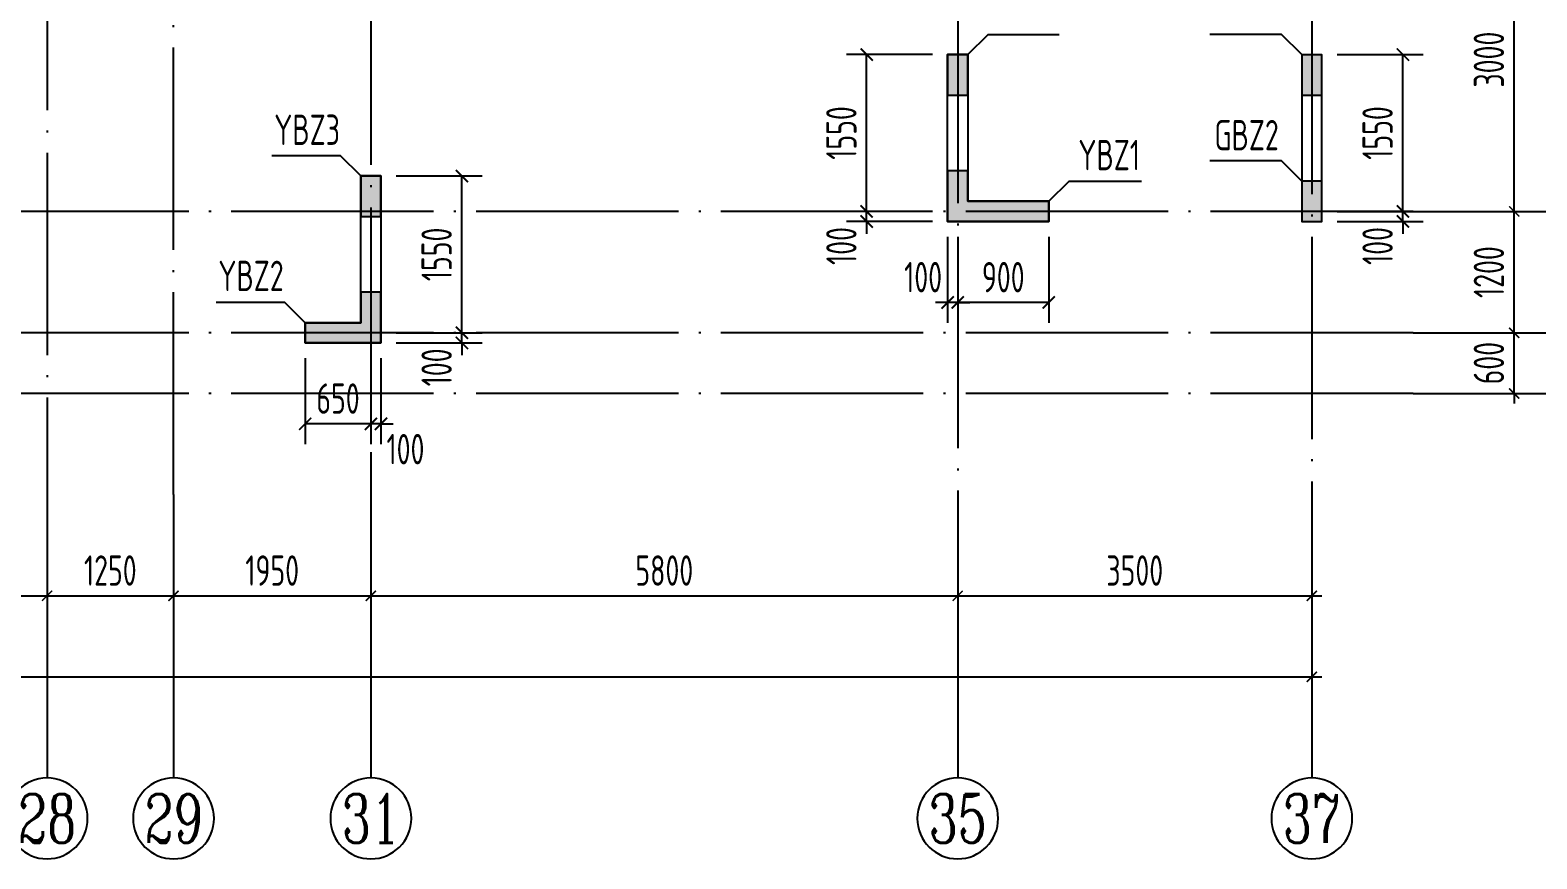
# Model space of a CAD drawing. Extents: x -461650 to 361314, y 245336 to 769729.
# Drawn here: x -87402 to -72510, y 568533 to 576725 of the extents above; entities that cross this region are included whole.
import ezdxf
from ezdxf.enums import TextEntityAlignment as Align

# ---------------------------------------------------------------- set-up
doc = ezdxf.new("R2010")
doc.units = 0
doc.header["$LTSCALE"] = 1000
doc.linetypes.add('DOTE', pattern=[2.42, 2, -0.2, 0.02, -0.2])
doc.layers.get('0').update_dxf_attribs({"linetype": 'CONTINUOUS'})
doc.layers.get('DEFPOINTS').update_dxf_attribs({"linetype": 'CONTINUOUS'})
for name, color, linetype in [('A-AXIS', 1, 'CONTINUOUS'), ('A-DOTE', 10, 'DOTE'), ('AXIS_NUM', 7, 'CONTINUOUS'), ('S-Q墙实线', 6, 'CONTINUOUS'), ('S-Q墙标注', 3, 'CONTINUOUS'), ('S-X详图填充', 252, 'CONTINUOUS'), ('S-X详图实线', 4, 'CONTINUOUS'), ('S-Y一般标注', 3, 'CONTINUOUS'), ('S-Z柱编号', 6, 'CONTINUOUS')]:
    doc.layers.add(name, color=color, linetype=linetype)
doc.styles.add('TSSD_Axis', font='complex.shx', dxfattribs={"width": 0.7, "bigfont": 'hztxt.shx'})
doc.styles.add('TSSD_DIMENSION', font='Tssdeng.shx', dxfattribs={"width": 0.7, "bigfont": 'tssdchn.shx'})
doc.styles.add('TSSD_REIN', font='tssdeng.shx', dxfattribs={"width": 0.7, "height": 300, "bigfont": 'tssdchn.shx'})
doc.styles.add('结构文字', font='zstxt.shx', dxfattribs={"width": 0.7, "bigfont": 'zshz.shx'})
doc.dimstyles.new('STRUCK', dxfattribs={"dimtxt": 400, "dimasz": 121, "dimexe": 200, "dimexo": 150, "dimgap": 115, "dimtad": 1, "dimdec": 0, "dimdsep": 46, "dimtxsty": '结构文字', "dimblk": 'ARCHTICK', "dimcen": 400, "dimclrd": 3, "dimclre": 3, "dimclrt": 7, "dimadec": 0, "dimazin": 0, "dimtfac": 1, "dimtdec": 0, "dimtix": 1, "dimtmove": 2, "dimatfit": 3, "dimldrblk": '_DIMX', "dimfxl": 0, "dimtolj": 1, "dimtzin": 0, "dimarcsym": 0})
doc.dimstyles.new('TSSD_100_100', dxfattribs={"dimtxt": 300, "dimasz": 100, "dimexe": 100, "dimexo": 250, "dimgap": 100, "dimtad": 1, "dimdec": 0, "dimzin": 0, "dimdsep": 46, "dimtxsty": 'TSSD_DIMENSION', "dimblk": 'ARCHTICK', "dimcen": 0, "dimdle": 100, "dimclrt": 7, "dimadec": 0, "dimazin": 0, "dimtfac": 1, "dimtdec": 0, "dimtix": 1, "dimtmove": 2, "dimatfit": 3, "dimldrblk": 'ARCHTICK', "dimfxl": 0, "dimtolj": 1, "dimtzin": 0, "dimarcsym": 0})

# ---------------------------------------------------------------- blocks, each defined once
blk = doc.blocks.new('_ArchTick')
at = {"color": 0, "linetype": 'ByBlock', "const_width": 0.15}
blk.add_lwpolyline([(-0.5, -0.5), (0.5, 0.5)], dxfattribs=at)
blk = doc.blocks.new('*D331')
at = {"layer": 'DEFPOINTS', "color": 0}
for p in [(42100, 3600), (43350, 3600), (43350, 2600)]:
    blk.add_point(p, dxfattribs=at)
at = {"layer": 'S-Y一般标注', "color": 0, "lineweight": -2}
for p, q in [((42100, 3350), (42100, 2500)), ((43350, 3350), (43350, 2500)), ((42000, 2600), (43450, 2600))]:
    blk.add_line(p, q, dxfattribs=at)
at = {"layer": 'S-Y一般标注', "color": 0, "lineweight": -2, "xscale": 100, "yscale": 100, "zscale": 100, "rotation": 180}
blk.add_blockref('_ArchTick', (42100, 2600), dxfattribs=at)
at = {"layer": 'S-Y一般标注', "color": 0, "lineweight": -2, "xscale": 100, "yscale": 100, "zscale": 100}
blk.add_blockref('_ArchTick', (43350, 2600), dxfattribs=at)
at = {"layer": 'S-Y一般标注', "color": 7, "insert": (42725, 2850), "char_height": 300, "attachment_point": 5, "style": 'TSSD_DIMENSION'}
blk.add_mtext('\\A1;1250', dxfattribs=at)
blk = doc.blocks.new('ts_axno')
at = {"color": 0, "linetype": 'ByBlock', "lineweight": -2}
blk.add_circle((0, 0), 0.5, dxfattribs=at)
at = {"color": 0, "linetype": 'ByBlock', "lineweight": -2, "style": 'TSSD_Axis', "width": 0.7}
blk.add_attdef('A', text='', height=0.6, dxfattribs=at).set_placement((0, 0), align=Align.MIDDLE_CENTER)
blk = doc.blocks.new('*D332')
at = {"layer": 'DEFPOINTS', "color": 0}
for p in [(45300, 3600), (51100, 3600), (51100, 2600)]:
    blk.add_point(p, dxfattribs=at)
at = {"layer": 'S-Y一般标注', "color": 0, "lineweight": -2}
for p, q in [((45300, 3350), (45300, 2500)), ((51100, 3350), (51100, 2500)), ((45200, 2600), (51200, 2600))]:
    blk.add_line(p, q, dxfattribs=at)
at = {"layer": 'S-Y一般标注', "color": 0, "lineweight": -2, "xscale": 100, "yscale": 100, "zscale": 100, "rotation": 180}
blk.add_blockref('_ArchTick', (45300, 2600), dxfattribs=at)
at = {"layer": 'S-Y一般标注', "color": 0, "lineweight": -2, "xscale": 100, "yscale": 100, "zscale": 100}
blk.add_blockref('_ArchTick', (51100, 2600), dxfattribs=at)
at = {"layer": 'S-Y一般标注', "color": 7, "insert": (48200, 2850), "char_height": 300, "attachment_point": 5, "style": 'TSSD_DIMENSION'}
blk.add_mtext('\\A1;5800', dxfattribs=at)
blk = doc.blocks.new('*D333')
at = {"layer": 'DEFPOINTS', "color": 0}
for p in [(51100, 3600), (54600, 3600), (54600, 2600)]:
    blk.add_point(p, dxfattribs=at)
at = {"layer": 'S-Y一般标注', "color": 0, "lineweight": -2}
for p, q in [((51100, 3350), (51100, 2500)), ((54600, 3350), (54600, 2500)), ((51000, 2600), (54700, 2600))]:
    blk.add_line(p, q, dxfattribs=at)
at = {"layer": 'S-Y一般标注', "color": 0, "lineweight": -2, "xscale": 100, "yscale": 100, "zscale": 100, "rotation": 180}
blk.add_blockref('_ArchTick', (51100, 2600), dxfattribs=at)
at = {"layer": 'S-Y一般标注', "color": 0, "lineweight": -2, "xscale": 100, "yscale": 100, "zscale": 100}
blk.add_blockref('_ArchTick', (54600, 2600), dxfattribs=at)
at = {"layer": 'S-Y一般标注', "color": 7, "insert": (52850, 2850), "char_height": 300, "attachment_point": 5, "style": 'TSSD_DIMENSION'}
blk.add_mtext('\\A1;3500', dxfattribs=at)
blk = doc.blocks.new('*D334')
at = {"layer": 'DEFPOINTS', "color": 0}
for p in [(4600, 3600), (54600, 3600), (54600, 1800)]:
    blk.add_point(p, dxfattribs=at)
at = {"layer": 'S-Y一般标注', "color": 0, "lineweight": -2}
for p, q in [((4600, 3350), (4600, 1700)), ((54600, 3350), (54600, 1700)), ((4500, 1800), (54700, 1800))]:
    blk.add_line(p, q, dxfattribs=at)
at = {"layer": 'S-Y一般标注', "color": 0, "lineweight": -2, "xscale": 100, "yscale": 100, "zscale": 100, "rotation": 180}
blk.add_blockref('_ArchTick', (4600, 1800), dxfattribs=at)
at = {"layer": 'S-Y一般标注', "color": 0, "lineweight": -2, "xscale": 100, "yscale": 100, "zscale": 100}
blk.add_blockref('_ArchTick', (54600, 1800), dxfattribs=at)
at = {"layer": 'S-Y一般标注', "color": 7, "insert": (29600, 2050), "char_height": 300, "attachment_point": 5, "style": 'TSSD_DIMENSION'}
blk.add_mtext('\\A1;50000', dxfattribs=at)
blk = doc.blocks.new('*D338')
at = {"layer": 'DEFPOINTS', "color": 0}
for p in [(40850, 3600), (42100, 3600), (42100, 2600)]:
    blk.add_point(p, dxfattribs=at)
at = {"layer": 'S-Y一般标注', "color": 0, "lineweight": -2}
for p, q in [((40850, 3350), (40850, 2500)), ((42100, 3350), (42100, 2500)), ((40750, 2600), (42200, 2600))]:
    blk.add_line(p, q, dxfattribs=at)
at = {"layer": 'S-Y一般标注', "color": 0, "lineweight": -2, "xscale": 100, "yscale": 100, "zscale": 100, "rotation": 180}
blk.add_blockref('_ArchTick', (40850, 2600), dxfattribs=at)
at = {"layer": 'S-Y一般标注', "color": 0, "lineweight": -2, "xscale": 100, "yscale": 100, "zscale": 100}
blk.add_blockref('_ArchTick', (42100, 2600), dxfattribs=at)
at = {"layer": 'S-Y一般标注', "color": 7, "insert": (41475, 2850), "char_height": 300, "attachment_point": 5, "style": 'TSSD_DIMENSION'}
blk.add_mtext('\\A1;1250', dxfattribs=at)
blk = doc.blocks.new('*D339')
at = {"layer": 'DEFPOINTS', "color": 0}
for p in [(55600, 5200), (56600, 5200), (55600, 4600)]:
    blk.add_point(p, dxfattribs=at)
at = {"layer": 'S-Y一般标注', "color": 0, "lineweight": -2}
for p, q in [((56600, 5200), (56600, 5300)), ((55850, 5200), (56700, 5200)), ((56600, 4600), (56600, 5200)), ((55850, 4600), (56700, 4600)), ((56600, 4600), (56600, 4500))]:
    blk.add_line(p, q, dxfattribs=at)
at = {"layer": 'S-Y一般标注', "color": 0, "lineweight": -2, "xscale": 100, "yscale": 100, "zscale": 100}
for p, rotation in [((56600, 5200), 270), ((56600, 4600), 90)]:
    blk.add_blockref('_ArchTick', p, dxfattribs=dict(at, rotation=rotation))
at = {"layer": 'S-Y一般标注', "color": 7, "insert": (56350, 4900), "char_height": 300, "attachment_point": 5, "rotation": 90, "style": 'TSSD_DIMENSION'}
blk.add_mtext('\\A1;600', dxfattribs=at)
blk = doc.blocks.new('*D345')
at = {"layer": 'DEFPOINTS', "color": 0}
for p in [(55600, 17150), (57400, 17150), (55600, 4600)]:
    blk.add_point(p, dxfattribs=at)
at = {"layer": 'S-Y一般标注', "color": 0, "lineweight": -2}
for p, q in [((55850, 17150), (57500, 17150)), ((57400, 4500), (57400, 17250)), ((55850, 4600), (57500, 4600))]:
    blk.add_line(p, q, dxfattribs=at)
at = {"layer": 'S-Y一般标注', "color": 0, "lineweight": -2, "xscale": 100, "yscale": 100, "zscale": 100}
for p, rotation in [((57400, 17150), 90), ((57400, 4600), 270)]:
    blk.add_blockref('_ArchTick', p, dxfattribs=dict(at, rotation=rotation))
at = {"layer": 'S-Y一般标注', "color": 7, "insert": (57150, 10875), "char_height": 300, "attachment_point": 5, "rotation": 90, "style": 'TSSD_DIMENSION'}
blk.add_mtext('\\A1;12550', dxfattribs=at)
blk = doc.blocks.new('*D347')
at = {"layer": 'DEFPOINTS', "color": 0}
for p in [(55600, 6400), (56600, 6400), (55600, 5200)]:
    blk.add_point(p, dxfattribs=at)
at = {"layer": 'S-Y一般标注', "color": 0, "lineweight": -2}
for p, q in [((56600, 5100), (56600, 6500)), ((55850, 6400), (56700, 6400)), ((55850, 5200), (56700, 5200))]:
    blk.add_line(p, q, dxfattribs=at)
at = {"layer": 'S-Y一般标注', "color": 0, "lineweight": -2, "xscale": 100, "yscale": 100, "zscale": 100}
for p, rotation in [((56600, 6400), 90), ((56600, 5200), 270)]:
    blk.add_blockref('_ArchTick', p, dxfattribs=dict(at, rotation=rotation))
at = {"layer": 'S-Y一般标注', "color": 7, "insert": (56350, 5800), "char_height": 300, "attachment_point": 5, "rotation": 90, "style": 'TSSD_DIMENSION'}
blk.add_mtext('\\A1;1200', dxfattribs=at)
blk = doc.blocks.new('*D348')
at = {"layer": 'DEFPOINTS', "color": 0}
for p in [(55600, 9400), (56600, 9400), (55600, 6400)]:
    blk.add_point(p, dxfattribs=at)
at = {"layer": 'S-Y一般标注', "color": 0, "lineweight": -2}
for p, q in [((55850, 9400), (56700, 9400)), ((56600, 6300), (56600, 9500)), ((55850, 6400), (56700, 6400))]:
    blk.add_line(p, q, dxfattribs=at)
at = {"layer": 'S-Y一般标注', "color": 0, "lineweight": -2, "xscale": 100, "yscale": 100, "zscale": 100}
for p, rotation in [((56600, 9400), 90), ((56600, 6400), 270)]:
    blk.add_blockref('_ArchTick', p, dxfattribs=dict(at, rotation=rotation))
at = {"layer": 'S-Y一般标注', "color": 7, "insert": (56350, 7900), "char_height": 300, "attachment_point": 5, "rotation": 90, "style": 'TSSD_DIMENSION'}
blk.add_mtext('\\A1;3000', dxfattribs=at)
blk = doc.blocks.new('*D352')
at = {"layer": 'DEFPOINTS', "color": 0}
for p in [(43350, 3600), (45300, 3600), (45300, 2600)]:
    blk.add_point(p, dxfattribs=at)
at = {"layer": 'S-Y一般标注', "color": 0, "lineweight": -2}
for p, q in [((43350, 3350), (43350, 2500)), ((45300, 3350), (45300, 2500)), ((43250, 2600), (45400, 2600))]:
    blk.add_line(p, q, dxfattribs=at)
at = {"layer": 'S-Y一般标注', "color": 0, "lineweight": -2, "xscale": 100, "yscale": 100, "zscale": 100, "rotation": 180}
blk.add_blockref('_ArchTick', (43350, 2600), dxfattribs=at)
at = {"layer": 'S-Y一般标注', "color": 0, "lineweight": -2, "xscale": 100, "yscale": 100, "zscale": 100}
blk.add_blockref('_ArchTick', (45300, 2600), dxfattribs=at)
at = {"layer": 'S-Y一般标注', "color": 7, "insert": (44325, 2850), "char_height": 300, "attachment_point": 5, "style": 'TSSD_DIMENSION'}
blk.add_mtext('\\A1;1950', dxfattribs=at)
blk = doc.blocks.new('*D2311')
at = {"layer": 'DEFPOINTS', "color": 0}
for p in [(-74634, 574933), (-74634, 574833), (-73834, 574933)]:
    blk.add_point(p, dxfattribs=at)
at = {"layer": 'S-Q墙标注', "color": 3, "lineweight": -2}
for p, q in [((-73834, 574933), (-73834, 575054)), ((-74484, 574933), (-73634, 574933)), ((-74484, 574833), (-73634, 574833)), ((-73834, 574833), (-73834, 574933)), ((-73834, 574833), (-73834, 574712))]:
    blk.add_line(p, q, dxfattribs=at)
at = {"layer": 'S-Q墙标注', "color": 3, "lineweight": -2, "xscale": 121, "yscale": 121, "zscale": 121}
for p, rotation in [((-73834, 574933), 270), ((-73834, 574833), 90)]:
    blk.add_blockref('_ArchTick', p, dxfattribs=dict(at, rotation=rotation))
at = {"layer": 'S-Q墙标注', "color": 7, "insert": (-74084, 574591), "char_height": 300, "attachment_point": 5, "rotation": 90, "style": 'TSSD_REIN'}
blk.add_mtext('\\A1;100', dxfattribs=at)
blk = doc.blocks.new('_DIMX')
blk.add_line((-150, 0), (150, 0))
at = {"const_width": 50}
blk.add_lwpolyline([(-70, -70), (70, 70)], dxfattribs=at)
blk = doc.blocks.new('*D2312')
at = {"layer": 'DEFPOINTS', "color": 0}
for p in [(-74634, 576483), (-73834, 576483), (-74634, 574933)]:
    blk.add_point(p, dxfattribs=at)
at = {"layer": 'S-Q墙标注', "color": 3, "lineweight": -2}
for p, q in [((-74484, 576483), (-73634, 576483)), ((-73834, 574933), (-73834, 576483)), ((-74484, 574933), (-73634, 574933))]:
    blk.add_line(p, q, dxfattribs=at)
at = {"layer": 'S-Q墙标注', "color": 3, "lineweight": -2, "xscale": 121, "yscale": 121, "zscale": 121}
for p, rotation in [((-73834, 576483), 90), ((-73834, 574933), 270)]:
    blk.add_blockref('_ArchTick', p, dxfattribs=dict(at, rotation=rotation))
at = {"layer": 'S-Q墙标注', "color": 7, "insert": (-74084, 575708), "char_height": 300, "attachment_point": 5, "rotation": 90, "style": 'TSSD_REIN'}
blk.add_mtext('\\A1;1550', dxfattribs=at)
blk = doc.blocks.new('*D2315')
at = {"layer": 'DEFPOINTS', "color": 0}
for p in [(-79134, 574933), (-78334, 574933), (-78334, 574833)]:
    blk.add_point(p, dxfattribs=at)
at = {"layer": 'S-Q墙标注', "color": 3, "lineweight": -2}
for p, q in [((-79134, 574933), (-79134, 575054)), ((-78484, 574933), (-79334, 574933)), ((-78484, 574833), (-79334, 574833)), ((-79134, 574833), (-79134, 574933)), ((-79134, 574833), (-79134, 574712))]:
    blk.add_line(p, q, dxfattribs=at)
at = {"layer": 'S-Q墙标注', "color": 3, "lineweight": -2, "xscale": 121, "yscale": 121, "zscale": 121}
for p, rotation in [((-79134, 574933), 270), ((-79134, 574833), 90)]:
    blk.add_blockref('_ArchTick', p, dxfattribs=dict(at, rotation=rotation))
at = {"layer": 'S-Q墙标注', "color": 7, "insert": (-79384, 574591), "char_height": 300, "attachment_point": 5, "rotation": 90, "style": 'TSSD_REIN'}
blk.add_mtext('\\A1;100', dxfattribs=at)
blk = doc.blocks.new('*D2316')
at = {"layer": 'DEFPOINTS', "color": 0}
for p in [(-79134, 576483), (-78334, 576483), (-78334, 574933)]:
    blk.add_point(p, dxfattribs=at)
at = {"layer": 'S-Q墙标注', "color": 3, "lineweight": -2}
for p, q in [((-78484, 576483), (-79334, 576483)), ((-79134, 574933), (-79134, 576483)), ((-78484, 574933), (-79334, 574933))]:
    blk.add_line(p, q, dxfattribs=at)
at = {"layer": 'S-Q墙标注', "color": 3, "lineweight": -2, "xscale": 121, "yscale": 121, "zscale": 121}
for p, rotation in [((-79134, 576483), 90), ((-79134, 574933), 270)]:
    blk.add_blockref('_ArchTick', p, dxfattribs=dict(at, rotation=rotation))
at = {"layer": 'S-Q墙标注', "color": 7, "insert": (-79384, 575708), "char_height": 300, "attachment_point": 5, "rotation": 90, "style": 'TSSD_REIN'}
blk.add_mtext('\\A1;1550', dxfattribs=at)
blk = doc.blocks.new('*D2317')
at = {"layer": 'DEFPOINTS', "color": 0}
for p in [(-78234, 574833), (-77334, 574833), (-78234, 574033)]:
    blk.add_point(p, dxfattribs=at)
at = {"layer": 'S-Q墙标注', "color": 3, "lineweight": -2}
for p, q in [((-78234, 574683), (-78234, 573833)), ((-77334, 574683), (-77334, 573833)), ((-77334, 574033), (-78234, 574033))]:
    blk.add_line(p, q, dxfattribs=at)
at = {"layer": 'S-Q墙标注', "color": 3, "lineweight": -2, "xscale": 121, "yscale": 121, "zscale": 121, "rotation": 180}
blk.add_blockref('_ArchTick', (-78234, 574033), dxfattribs=at)
at = {"layer": 'S-Q墙标注', "color": 3, "lineweight": -2, "xscale": 121, "yscale": 121, "zscale": 121}
blk.add_blockref('_ArchTick', (-77334, 574033), dxfattribs=at)
at = {"layer": 'S-Q墙标注', "color": 7, "insert": (-77784, 574283), "char_height": 300, "attachment_point": 5, "style": 'TSSD_REIN'}
blk.add_mtext('\\A1;900', dxfattribs=at)
blk = doc.blocks.new('*D2318')
at = {"layer": 'DEFPOINTS', "color": 0}
for p in [(-78334, 574833), (-78234, 574833), (-78334, 574033)]:
    blk.add_point(p, dxfattribs=at)
at = {"layer": 'S-Q墙标注', "color": 3, "lineweight": -2}
for p, q in [((-78334, 574683), (-78334, 573833)), ((-78234, 574683), (-78234, 573833)), ((-78334, 574033), (-78455, 574033)), ((-78234, 574033), (-78334, 574033)), ((-78234, 574033), (-78113, 574033))]:
    blk.add_line(p, q, dxfattribs=at)
at = {"layer": 'S-Q墙标注', "color": 3, "lineweight": -2, "xscale": 121, "yscale": 121, "zscale": 121}
blk.add_blockref('_ArchTick', (-78334, 574033), dxfattribs=at)
at = {"layer": 'S-Q墙标注', "color": 3, "lineweight": -2, "xscale": 121, "yscale": 121, "zscale": 121, "rotation": 180}
blk.add_blockref('_ArchTick', (-78234, 574033), dxfattribs=at)
at = {"layer": 'S-Q墙标注', "color": 7, "insert": (-78576, 574283), "char_height": 300, "attachment_point": 5, "style": 'TSSD_REIN'}
blk.add_mtext('\\A1;100', dxfattribs=at)
blk = doc.blocks.new('*D2319')
at = {"layer": 'DEFPOINTS', "color": 0}
for p in [(-83934, 573733), (-83934, 573633), (-83134, 573733)]:
    blk.add_point(p, dxfattribs=at)
at = {"layer": 'S-Q墙标注', "color": 3, "lineweight": -2}
for p, q in [((-83134, 573733), (-83134, 573854)), ((-83784, 573733), (-82934, 573733)), ((-83784, 573633), (-82934, 573633)), ((-83134, 573633), (-83134, 573733)), ((-83134, 573633), (-83134, 573512))]:
    blk.add_line(p, q, dxfattribs=at)
at = {"layer": 'S-Q墙标注', "color": 3, "lineweight": -2, "xscale": 121, "yscale": 121, "zscale": 121}
for p, rotation in [((-83134, 573733), 270), ((-83134, 573633), 90)]:
    blk.add_blockref('_ArchTick', p, dxfattribs=dict(at, rotation=rotation))
at = {"layer": 'S-Q墙标注', "color": 7, "insert": (-83384, 573391), "char_height": 300, "attachment_point": 5, "rotation": 90, "style": 'TSSD_REIN'}
blk.add_mtext('\\A1;100', dxfattribs=at)
blk = doc.blocks.new('*D2320')
at = {"layer": 'DEFPOINTS', "color": 0}
for p in [(-83934, 575283), (-83134, 575283), (-83934, 573733)]:
    blk.add_point(p, dxfattribs=at)
at = {"layer": 'S-Q墙标注', "color": 3, "lineweight": -2}
for p, q in [((-83784, 575283), (-82934, 575283)), ((-83134, 573733), (-83134, 575283)), ((-83784, 573733), (-82934, 573733))]:
    blk.add_line(p, q, dxfattribs=at)
at = {"layer": 'S-Q墙标注', "color": 3, "lineweight": -2, "xscale": 121, "yscale": 121, "zscale": 121}
for p, rotation in [((-83134, 575283), 90), ((-83134, 573733), 270)]:
    blk.add_blockref('_ArchTick', p, dxfattribs=dict(at, rotation=rotation))
at = {"layer": 'S-Q墙标注', "color": 7, "insert": (-83384, 574508), "char_height": 300, "attachment_point": 5, "rotation": 90, "style": 'TSSD_REIN'}
blk.add_mtext('\\A1;1550', dxfattribs=at)
blk = doc.blocks.new('*D2321')
at = {"layer": 'DEFPOINTS', "color": 0}
for p in [(-84034, 573633), (-83934, 573633), (-84034, 572833)]:
    blk.add_point(p, dxfattribs=at)
at = {"layer": 'S-Q墙标注', "color": 3, "lineweight": -2}
for p, q in [((-84034, 573483), (-84034, 572633)), ((-83934, 573483), (-83934, 572633)), ((-84034, 572833), (-84155, 572833)), ((-83934, 572833), (-84034, 572833)), ((-83934, 572833), (-83813, 572833))]:
    blk.add_line(p, q, dxfattribs=at)
at = {"layer": 'S-Q墙标注', "color": 3, "lineweight": -2, "xscale": 121, "yscale": 121, "zscale": 121}
blk.add_blockref('_ArchTick', (-84034, 572833), dxfattribs=at)
at = {"layer": 'S-Q墙标注', "color": 3, "lineweight": -2, "xscale": 121, "yscale": 121, "zscale": 121, "rotation": 180}
blk.add_blockref('_ArchTick', (-83934, 572833), dxfattribs=at)
at = {"layer": 'S-Q墙标注', "color": 7, "insert": (-83692, 572583), "char_height": 300, "attachment_point": 5, "style": 'TSSD_REIN'}
blk.add_mtext('\\A1;100', dxfattribs=at)
blk = doc.blocks.new('*D2322')
at = {"layer": 'DEFPOINTS', "color": 0}
for p in [(-84684, 573633), (-84034, 573633), (-84684, 572833)]:
    blk.add_point(p, dxfattribs=at)
at = {"layer": 'S-Q墙标注', "color": 3, "lineweight": -2}
for p, q in [((-84684, 573483), (-84684, 572633)), ((-84034, 573483), (-84034, 572633)), ((-84034, 572833), (-84684, 572833))]:
    blk.add_line(p, q, dxfattribs=at)
at = {"layer": 'S-Q墙标注', "color": 3, "lineweight": -2, "xscale": 121, "yscale": 121, "zscale": 121, "rotation": 180}
blk.add_blockref('_ArchTick', (-84684, 572833), dxfattribs=at)
at = {"layer": 'S-Q墙标注', "color": 3, "lineweight": -2, "xscale": 121, "yscale": 121, "zscale": 121}
blk.add_blockref('_ArchTick', (-84034, 572833), dxfattribs=at)
at = {"layer": 'S-Q墙标注', "color": 7, "insert": (-84359, 573083), "char_height": 300, "attachment_point": 5, "style": 'TSSD_REIN'}
blk.add_mtext('\\A1;650', dxfattribs=at)
blk = doc.blocks.new('20210726.16395156')
at = {"layer": 'A-AXIS'}
for p, q in [((55600, 6400), (58400, 6400)), ((55600, 5200), (58400, 5200)), ((55600, 4600), (58400, 4600)), ((42100, 3600), (42100, 800)), ((43350, 3600.1), (43350, 800.1)), ((45300, 3600), (45300, 800)), ((51100, 3600), (51100, 800)), ((54600, 3600), (54600, 800))]:
    blk.add_line(p, q, dxfattribs=at)
at = {"layer": 'A-DOTE'}
for p, q in [((54600, 18249.9), (54600, 3600)), ((45299.8, 13700), (45300, 3600)), ((43350, 3600), (43350, 11500)), ((51100, 10900), (51100, 3600)), ((42100, 9400), (42100, 3600)), ((55600, 6400), (3600, 6400)), ((55600, 5200), (3600, 5200)), ((55600, 4600), (3600, 4600))]:
    blk.add_line(p, q, dxfattribs=at)
at = {"layer": 'A-AXIS'}
ref = blk.add_blockref('ts_axno', (42100, 400), dxfattribs=dict(at, xscale=-800, yscale=800, zscale=800, rotation=180))
ref.add_attrib('19', '28', dxfattribs={"layer": 'AXIS_NUM', "height": 480, "style": 'TSSD_Axis', "width": 0.7}).set_placement((42100, 400), align=Align.MIDDLE_CENTER)
ref = blk.add_blockref('ts_axno', (43350, 400.1), dxfattribs=dict(at, xscale=-800, yscale=800, zscale=800, rotation=180))
ref.add_attrib('8', '29', dxfattribs={"layer": 'AXIS_NUM', "height": 480, "style": 'TSSD_Axis', "width": 0.7}).set_placement((43350, 400.1), align=Align.MIDDLE_CENTER)
ref = blk.add_blockref('ts_axno', (45300, 400), dxfattribs=dict(at, xscale=-800, yscale=800, zscale=800, rotation=180))
ref.add_attrib('19', '31', dxfattribs={"layer": 'AXIS_NUM', "height": 480, "style": 'TSSD_Axis', "width": 0.7}).set_placement((45300, 400), align=Align.MIDDLE_CENTER)
ref = blk.add_blockref('ts_axno', (51100, 400), dxfattribs=dict(at, xscale=-800, yscale=800, zscale=800, rotation=180))
ref.add_attrib('22', '35', dxfattribs={"layer": 'AXIS_NUM', "height": 480, "style": 'TSSD_Axis', "width": 0.7}).set_placement((51100, 400), align=Align.MIDDLE_CENTER)
ref = blk.add_blockref('ts_axno', (54600, 400), dxfattribs=dict(at, xscale=-800, yscale=800, zscale=800, rotation=180))
ref.add_attrib('23', '37', dxfattribs={"layer": 'AXIS_NUM', "height": 480, "style": 'TSSD_Axis', "width": 0.7}).set_placement((54600, 400), align=Align.MIDDLE_CENTER)
at = {"layer": 'S-Y一般标注'}
for base, p1, p2, picture, middle in [((57400, 17150), (55600, 4600), (55600, 17150), '*D345', (57150, 10875)), ((56600, 9400), (55600, 6400), (55600, 9400), '*D348', (56350, 7900)), ((56600, 6400), (55600, 5200), (55600, 6400), '*D347', (56350, 5800)), ((56600, 5200), (55600, 4600), (55600, 5200), '*D339', (56350, 4900))]:
    dim = blk.add_linear_dim(base=base, p1=p1, p2=p2, angle=90, dimstyle='TSSD_100_100', dxfattribs=at)
    dim.commit()
    dim.dimension.update_dxf_attribs({"geometry": picture, "text_midpoint": middle})
for base, p1, p2, picture, middle in [((54600, 1800), (4600, 3600), (54600, 3600), '*D334', (29600, 2050)), ((42100, 2600.1), (40850, 3600.1), (42100, 3600.1), '*D338', (41475, 2850.1)), ((43350, 2600.1), (42100, 3600.1), (43350, 3600.1), '*D331', (42725, 2850.1)), ((45300, 2600.1), (43350, 3600.1), (45300, 3600.1), '*D352', (44325, 2850.1)), ((51100, 2600), (45300, 3600), (51100, 3600), '*D332', (48200, 2850)), ((54600, 2600), (51100, 3600), (54600, 3600), '*D333', (52850, 2850))]:
    dim = blk.add_linear_dim(base=base, p1=p1, p2=p2, dimstyle='TSSD_100_100', dxfattribs=at)
    dim.commit()
    dim.dimension.update_dxf_attribs({"geometry": picture, "text_midpoint": middle})

msp = doc.modelspace()

# ---------------------------------------------------------------- hatches: boundary and pattern name
at = {"layer": 'S-X详图填充'}
h = msp.add_hatch(color=256, dxfattribs=at)
h.dxf.hatch_style = 1
h.paths.add_polyline_path([(-78334.13, 576083.19), (-78134.13, 576083.19), (-78134.13, 576483.19), (-78334.13, 576483.19)])
h = msp.add_hatch(color=256, dxfattribs=at)
h.dxf.hatch_style = 1
h.paths.add_polyline_path([(-74834.11, 576081.48), (-74634.11, 576081.48), (-74634.11, 576481.48), (-74834.11, 576481.48)])
h = msp.add_hatch(color=256, dxfattribs=at)
h.dxf.hatch_style = 1
h.paths.add_polyline_path([(-84134.13, 574883.18), (-83934.13, 574883.18), (-83934.13, 575283.18), (-84134.13, 575283.18)])
h = msp.add_hatch(color=256, dxfattribs=at)
h.dxf.hatch_style = 1
h.paths.add_polyline_path([(-78134.13, 575333.19), (-78334.13, 575333.19), (-78334.13, 574833.19), (-77334.13, 574833.19), (-77334.13, 575033.19), (-78134.13, 575033.19)])
h = msp.add_hatch(color=256, dxfattribs=at)
h.dxf.hatch_style = 1
h.paths.add_polyline_path([(-74634.11, 575233.19), (-74834.11, 575233.19), (-74834.11, 574833.19), (-74634.11, 574833.19)])
h = msp.add_hatch(color=256, dxfattribs=at)
h.dxf.hatch_style = 1
h.paths.add_polyline_path([(-83934.13, 574133.18), (-84134.13, 574133.18), (-84134.13, 573833.18), (-84684.12, 573833.18), (-84684.12, 573633.18), (-83934.13, 573633.18)])

# ---------------------------------------------------------------- linework, layer by layer
at = {"layer": 'S-Q墙实线'}
msp.add_lwpolyline([(-77434.12, 575033.19), (-77334.13, 575033.19), (-77334.13, 574833.19), (-77434.12, 574833.19), (-78334.13, 574833.19), (-78334.13, 576483.19), (-78134.13, 576483.19), (-78134.13, 575033.19), (-77434.12, 575033.19)], dxfattribs=at)
for points in [[(-74634.11, 574833.19), (-74634.11, 576481.48), (-74834.11, 576481.48), (-74834.11, 574833.19)], [(-83934.13, 573633.18), (-84684.12, 573633.18), (-84684.12, 573833.18), (-84134.13, 573833.18), (-84134.13, 574933.19), (-84134.13, 575283.18), (-83934.13, 575283.18), (-83934.13, 574933.19)]]:
    msp.add_lwpolyline(points, close=True, dxfattribs=at)
at = {"layer": 'S-X详图实线'}
for points in [[(-78334.13, 576083.19), (-78134.13, 576083.19), (-78134.13, 576483.19), (-78334.13, 576483.19), (-78334.13, 576083.19)], [(-74834.11, 576081.48), (-74634.11, 576081.48), (-74634.11, 576481.48), (-74834.11, 576481.48), (-74834.11, 576081.48)], [(-84134.13, 574883.18), (-83934.13, 574883.18), (-83934.13, 575283.18), (-84134.13, 575283.18), (-84134.13, 574883.18)], [(-78134.13, 575333.19), (-78334.13, 575333.19), (-78334.13, 574833.19), (-77334.13, 574833.19), (-77334.13, 575033.19), (-78134.13, 575033.19), (-78134.13, 575333.19)], [(-74634.11, 575233.19), (-74834.11, 575233.19), (-74834.11, 574833.19), (-74634.11, 574833.19), (-74634.11, 575233.19)], [(-83934.13, 574133.18), (-84134.13, 574133.18), (-84134.13, 573833.18), (-84684.12, 573833.18), (-84684.12, 573633.18), (-83934.13, 573633.18), (-83934.13, 574133.18)]]:
    msp.add_lwpolyline(points, close=True, dxfattribs=at)
at = {"layer": 'S-Z柱编号', "color": 7}
for points in [[(-78134.11, 576483.19), (-77934.11, 576683.19), (-77230.24, 576683.19)], [(-74834.11, 576483.15), (-75034.11, 576683.15), (-75741.49, 576683.15)], [(-84134.11, 575283.18), (-84334.11, 575483.18), (-85012.71, 575483.18)], [(-74834.11, 575233.19), (-75034.11, 575433.19), (-75741.49, 575433.19)], [(-77334.11, 575033.19), (-77134.11, 575233.19), (-76418.9, 575233.19)], [(-84684.1, 573833.18), (-84884.1, 574033.18), (-85561.96, 574033.18)]]:
    msp.add_lwpolyline(points, dxfattribs=at)

# ---------------------------------------------------------------- block references
at = {"layer": 'A-DOTE'}
msp.add_blockref('20210726.16395156', (-129334.1, 568533.14), dxfattribs=at)

# ---------------------------------------------------------------- texts
at = {"layer": 'S-Z柱编号', "color": 7, "style": 'TSSD_REIN', "width": 0.7}
for s, p in [('YBZ3', (-84989.72, 575499.94)), ('GBZ2', (-75696.93, 575446.93)), ('YBZ1', (-77042.19, 575250.04)), ('YBZ2', (-85542.02, 574055.58))]:
    msp.add_text(s, height=300, dxfattribs=at).set_placement(p, align=Align.BOTTOM_LEFT)

# ---------------------------------------------------------------- dimensions: what is measured, and where the dimension line sits
at = {"layer": 'S-Q墙标注'}
for base, p1, p2, angle, picture, middle in [((-79134.11, 576483.19), (-78334.11, 574933.19), (-78334.11, 576483.19), 90, '*D2316', (-79384.11, 575708.19)), ((-73834.11, 576483.15), (-74634.11, 574933.19), (-74634.11, 576483.15), 90, '*D2312', (-74084.11, 575708.17)), ((-83134.11, 575283.18), (-83934.11, 573733.19), (-83934.11, 575283.18), 90, '*D2320', (-83384.11, 574508.19)), ((-78234.1, 574033.19), (-77334.11, 574833.19), (-78234.1, 574833.19), 180, '*D2317', (-77784.1, 574283.19)), ((-84684.1, 572833.18), (-84034.13, 573633.18), (-84684.1, 573633.18), 180, '*D2322', (-84359.12, 573083.18))]:
    dim = msp.add_linear_dim(base=base, p1=p1, p2=p2, angle=angle, dimstyle='STRUCK', override={"dimtxt": 300, "dimgap": 100, "dimtxsty": 'TSSD_REIN'}, dxfattribs=at)
    dim.commit()
    dim.dimension.update_dxf_attribs({"geometry": picture, "text_midpoint": middle})
for base, p1, p2, angle, picture, middle in [((-79134.11, 574933.19), (-78334.11, 574833.19), (-78334.11, 574933.19), 90, '*D2315', (-79384.11, 574591.27)), ((-73834.11, 574933.19), (-74634.11, 574833.19), (-74634.11, 574933.19), 90, '*D2311', (-74084.11, 574591.27)), ((-78334.11, 574033.19), (-78234.1, 574833.19), (-78334.11, 574833.19), 180, '*D2318', (-78576.03, 574283.19)), ((-83134.11, 573733.19), (-83934.11, 573633.18), (-83934.11, 573733.19), 90, '*D2319', (-83384.11, 573391.26)), ((-84034.13, 572833.18), (-83934.11, 573633.18), (-84034.13, 573633.18), 180, '*D2321', (-83692.19, 572583.18))]:
    dim = msp.add_linear_dim(base=base, p1=p1, p2=p2, angle=angle, dimstyle='STRUCK', override={"dimtxt": 300, "dimgap": 100, "dimtxsty": 'TSSD_REIN'}, dxfattribs=at)
    dim.commit()
    dim.dimension.update_dxf_attribs({"geometry": picture, "text_midpoint": middle, "dimtype": 160})

doc.saveas('drawing.dxf')
